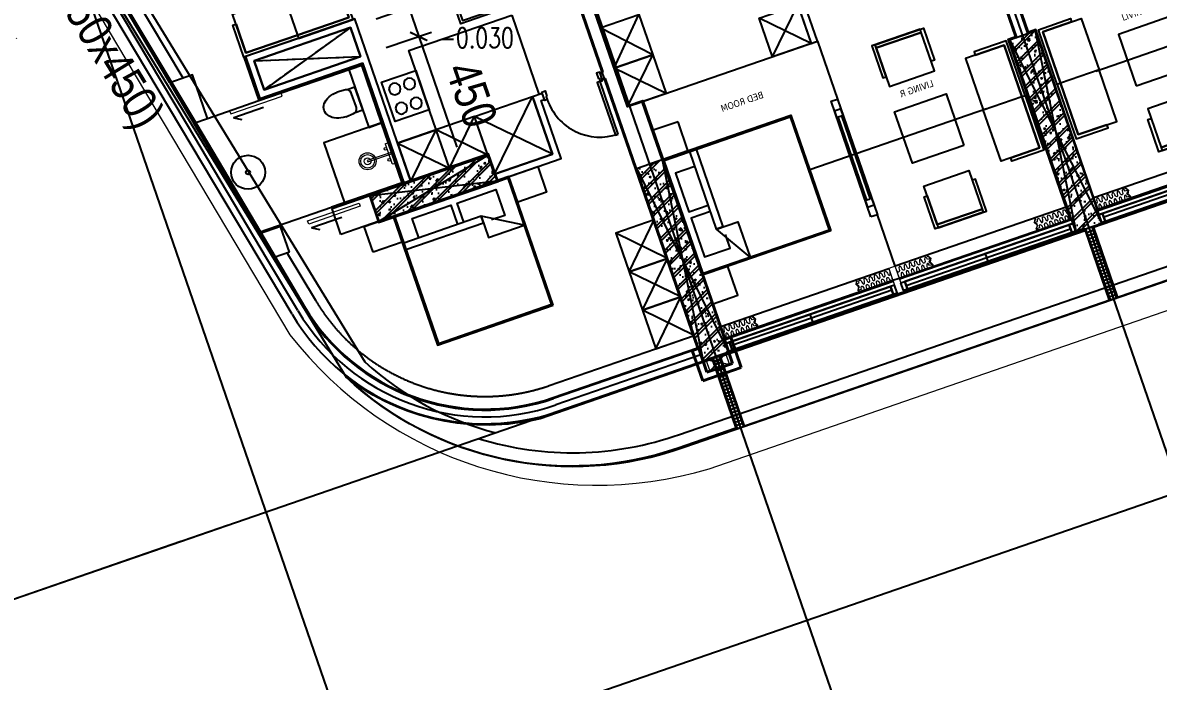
# Model space of a CAD drawing. Header units: millimetres. Extents: x -361699137 to 361252145, y -356478932 to 356523199.
# Drawn here: x -103284 to -86587, y 19811 to 29494 of the extents above; entities that cross this region are included whole.
import ezdxf
from ezdxf.enums import TextEntityAlignment as Align
from ezdxf.xclip import XClip

# ---------------------------------------------------------------- set-up
doc = ezdxf.new("R2010")
doc.units = ezdxf.units.MM
doc.header["$LTSCALE"] = 100
doc.header["$MEASUREMENT"] = 0
doc.header["$XCLIPFRAME"] = 0
doc.set_wipeout_variables(frame=1)
for name, pattern in [('220126_HDN_HBA typical plan$0$HIDDEN', [0.375, 0.25, -0.125]), ('ACAD_ISO03W100', [30, 12, -18]), ('HIDDEN', [0.375, 0.25, -0.125]), ('Xref_ST_MBDV Cot vach 30.7.2022$0$HIDDEN', [0.375, 0.25, -0.125])]:
    doc.linetypes.add(name, pattern=pattern)
for name, color, linetype in [('1VinaPVC-Text', 9, 'Continuous'), ('A-_FURN----_E-_N', 251, 'Continuous'), ('A-ANNO-ROOM', 50, 'Continuous'), ('A-WALL-FNSH', 11, 'Continuous'), ('ccu12-Text', 31, 'Continuous'), ('IDEA - dim', 251, 'Continuous'), ('KC', 5, 'Continuous'), ('KC2-HOOPS', 6, 'Continuous'), ('KT-Net manh', 139, 'Continuous'), ('KT-Tuong', 1, 'Continuous'), ('Xref_ST_MBDV Cot vach 30.7.2022$0$KT-Khuat', 9, 'Xref_ST_MBDV Cot vach 30.7.2022$0$HIDDEN')]:
    doc.layers.add(name, color=color, linetype=linetype)
for name, color, linetype, lineweight in [('A-NoiThat', 39, 'Continuous', 13), ('AUDIT_I_220808132811-11', 7, 'Continuous', 9), ('ccu12-Tencaukien', 9, 'Continuous', 15), ('CIC36 net manh', 8, 'Continuous', 9), ('HBA-Partition', 4, 'Continuous', 13), ('KT-Chuviet', 255, 'Continuous', 15), ('KT-Kich thuoc', 159, 'Continuous', 18), ('KT-lomo nuoc', 3, 'HIDDEN', 5), ('KT-Net cat', 1, 'Continuous', 40), ('KT-Net cua', 87, 'Continuous', 9), ('KT-Net thay', 7, 'Continuous', 15), ('KT-Net truc', 18, 'Continuous', 15)]:
    doc.layers.add(name, color=color, linetype=linetype, lineweight=lineweight)
doc.layers.add('dien tich thong thuy', color=3, linetype='Continuous', plot=False)
doc.styles.add('220126_HDN_HBA typical plan$0$211210_HDN_HBA_TYPICAL PLAN CORE OPT 1$0$HBA-Text', font='GOTHIC.TTF')
doc.styles.add('Arial Narrow', font='ARIALN.TTF')
doc.styles.add('font unicode ccu', font='arial.ttf')
doc.styles.add('ROMANS', font='ROMANS.SHX')
doc.styles.add('Tahoma', font='tahoma.ttf')
doc.dimstyles.new('ccu12-200', dxfattribs={"dimscale": 200, "dimtxt": 2.5, "dimasz": 1, "dimexe": 1, "dimexo": 2, "dimgap": 1, "dimtad": 1, "dimdec": 0, "dimdsep": 46, "dimtxsty": 'Arial Narrow', "dimblk": 'ARCHTICK', "dimcen": -1, "dimdle": 1, "dimclrd": 256, "dimclre": 256, "dimclrt": 3, "dimadec": 0, "dimazin": 2, "dimtfac": 0.1, "dimtdec": 0, "dimtmove": 0, "dimatfit": 1, "dimldrblk": 'ARCHTICK', "dimfxl": 1, "dimtvp": 0.833333, "dimtolj": 1, "dimtzin": 12, "dimarcsym": 0})
doc.dimstyles.new('CCU_1-300', dxfattribs={"dimscale": 300, "dimtxt": 2.5, "dimasz": 1, "dimexe": 1, "dimexo": 2, "dimgap": 0.5, "dimtad": 1, "dimdec": 0, "dimdsep": 46, "dimtxsty": 'Arial Narrow', "dimblk": 'ARCHTICK', "dimcen": -1, "dimdle": 1, "dimclrd": 256, "dimclre": 256, "dimclrt": 3, "dimadec": 0, "dimazin": 2, "dimtfac": 0.1, "dimtdec": 0, "dimtix": 1, "dimtmove": 2, "dimatfit": 1, "dimfxl": 1, "dimtvp": 0.833333, "dimtolj": 1, "dimtzin": 12, "dimarcsym": 0})
pattern_1 = [(50, (-90946.16, -18366.26), (286.9041, -25.1009), [30, -330]), (355, (-90946.16, -18366.26), (-55.5005, 300.8769), [24, -264]), (100.4514, (-90922.26, -18368.36), (231.4038, 275.7758), [25.4961, -280.4568]), (46.1842, (-90946.16, -18286.26), (426.8964, -66.2076), [45, -495]), (96.6356, (-90910.6, -18291.8), (373.865, 389.647), [38.244, -420.6852]), (351.1842, (-90946.16, -18286.26), (373.8648, 389.6474), [36, -396]), (21, (-90906.16, -18306.26), (238.7628, -161.0476), [30, -330]), (326, (-90906.16, -18306.26), (97.3261, 290.06), [24, -264]), (71.4514, (-90886.27, -18319.69), (336.089, 129.0122), [25.4961, -280.4568]), (37.5, (-90946.16, -18366.26), (4.86394, 133.15754), [0, -260.8, 0, -268, 0, -265]), (7.5, (-90946.16, -18366.26), (105.2278, 157.7647), [0, -152.8, 0, -254.8, 0, -101]), (327.5, (-91035.36, -18366.26), (213.52897, -9.02195), [0, -100, 0, -312, 0, -414]), (317.5, (-91075.36, -18366.26), (233.27447, 40.042), [0, -130, 0, -207.2, 0, -294]), (45, (-90946.16, -18366.26), (-120.20815, 120.20815), []), (45, (-90946.16, -18317.26), (-120.20815, 120.20815), [])]

# ---------------------------------------------------------------- blocks, each defined once
blk = doc.blocks.new('*U207')
for points in [[(483, -399), (465, -396), (464, -466)], [(397, -484), (464, -466), (394, -466)]]:
    blk.add_hatch(color=256).paths.add_polyline_path(points)
blk.add_line((464, -466), (417, -419))
for points in [[(483, -399), (465, -396), (464, -466)], [(397, -484), (464, -466), (394, -466)]]:
    blk.add_lwpolyline(points, close=True)
for centre in [(17, -17), (86, -88), (155, -157), (225, -227), (294, -297), (364, -367)]:
    blk.add_ellipse(centre, major_axis=(34.5, 32), ratio=0.523888, start_param=4.73172, end_param=7.873313)
at = {"extrusion": (0, 0, -1)}
for centre in [(52, -52), (121, -123), (190, -192), (260, -262), (329, -332), (399, -402)]:
    blk.add_ellipse(centre, major_axis=(-32.1, -34.4), ratio=0.523888, start_param=4.73172, end_param=7.873313, dxfattribs=at)
blk = doc.blocks.new('*U206')
at = {"layer": 'A-_FURN----_E-_N', "linetype": 'Continuous'}
for points in [[(-900, 600), (-900, 1000), (-1350, 1000), (-1350, 600)], [(-900, -1000), (-900, 1000), (900, 1000), (900, -1000)], [(-880, -980), (-880, 980), (880, 980), (880, -980)], [(1350, 600), (1350, 1000), (900, 1000), (900, 600)]]:
    blk.add_lwpolyline(points, close=True, dxfattribs=at)
at = {"layer": 'A-_FURN----_E-_N', "linetype": '220126_HDN_HBA typical plan$0$HIDDEN', "ltscale": 500}
blk.add_lwpolyline([(-900, -1000), (-900, 1000), (900, 1000), (900, -1000)], close=True, dxfattribs=at)
at = {"layer": 'A-_FURN----_E-_N', "linetype": 'Continuous'}
for points in [[(-55, 580), (-55, 880), (-656, 880), (-656, 480), (-448, 480)], [(646, 580), (646, 880), (45, 880), (45, 580)], [(-880, 249), (-326, 580), (880, 580), (880, 480), (-326, 480), (-326, 580), (-326, 249), (-880, 249)]]:
    blk.add_lwpolyline(points, dxfattribs=at)
blk = doc.blocks.new('9')
at = {"layer": 'A-WALL-FNSH', "color": 5}
for points in [[(-9580, -260), (-9460, -260), (-9460, -200), (-9580, -200)], [(-9460, -2815), (-9460, -260), (-9580, -260), (-9580, -2815)], [(-9520, -1562), (-9520, -260), (-9580, -260), (-9580, -1562)], [(-9460, -1562), (-9460, -2815), (-9520, -2815), (-9520, -1562)], [(-9580, -2875), (-9460, -2875), (-9460, -2815), (-9580, -2815)], [(-9580, -2975), (-9460, -2975), (-9460, -3035), (-9580, -3035)], [(-9460, -3035), (-9460, -5540), (-9580, -5540), (-9580, -3035)], [(-9460, -4287), (-9460, -3035), (-9520, -3035), (-9520, -4287)], [(-9520, -4287), (-9520, -5540), (-9580, -5540), (-9580, -4287)], [(-9580, -5540), (-9460, -5540), (-9460, -5600), (-9580, -5600)]]:
    blk.add_lwpolyline(points, close=True, dxfattribs=at)
for points in [[(-9460, -200), (-9460, -2815)], [(-9460, -5600), (-9460, -3035)]]:
    blk.add_lwpolyline(points, dxfattribs=at)
at = {"layer": 'HBA-Partition'}
blk.add_lwpolyline([(-9200, -2875), (-9200, -2975), (-9600, -2975), (-9600, -2875)], close=True, dxfattribs=at)
at = {"layer": 'IDEA - dim'}
for p, q in [((-9600, -200), (-9600, -2875)), ((-9400, -200), (-9400, -2875)), ((-9600, -5601), (-9600, -2975)), ((-9400, -5601), (-9400, -2975))]:
    blk.add_line(p, q, dxfattribs=at)
for points in [[(-8250, -748), (-8250, -300), (-7450, -300), (-7450, -250), (-8300, -250), (-8300, -748)], [(-8250, -300), (-8250, -900), (-7450, -900), (-7450, -300)], [(-6650, -748), (-6650, -300), (-7450, -300), (-7450, -250), (-6600, -250), (-6600, -748)], [(-6650, -300), (-6650, -900), (-7450, -900), (-7450, -300)], [(-8376, -1391), (-8824, -1391), (-8824, -2091), (-8874, -2091), (-8874, -1341), (-8376, -1341)], [(-8376, -2091), (-8824, -2091), (-8824, -1391), (-8874, -1391), (-8874, -2141), (-8376, -2141)], [(-8824, -2091), (-8224, -2091), (-8224, -1391), (-8824, -1391)], [(-7850, -1341), (-7850, -2141), (-7050, -2141), (-7050, -1341)], [(-6076, -2091), (-6676, -2091), (-6676, -1391), (-6076, -1391)], [(-6524, -1391), (-6076, -1391), (-6076, -2091), (-6026, -2091), (-6026, -1341), (-6524, -1341)], [(-6524, -2091), (-6076, -2091), (-6076, -1391), (-6026, -1391), (-6026, -2141), (-6524, -2141)], [(-8400, -2975), (-6600, -2975), (-6600, -2875), (-8400, -2875)], [(-6752, -2875), (-6752, -2975), (-8247, -2975), (-8247, -2875)], [(-8147, -2900), (-8147, -2950), (-6852, -2950), (-6852, -2900)], [(-5700, -3575), (-5100, -3575), (-5100, -2975), (-5700, -2975), (-5700, -3575)], [(-5700, -5830), (-5100, -5830), (-5100, -5230), (-5700, -5230), (-5700, -5830)], [(-5100, -5830), (-4470, -5830), (-4470, -5230), (-5100, -5230), (-5100, -5830)]]:
    blk.add_lwpolyline(points, close=True, dxfattribs=at)
at = {"layer": 'KT-Net manh', "linetype": 'ACAD_ISO03W100', "ltscale": 4}
for p, q in [((-9200, -200), (-9200, -2875)), ((-7450, -850), (-7450, -3600)), ((-9200, -2875), (-8400, -2875)), ((-9200, -5601), (-9200, -2975)), ((-5700, -2875), (-6600, -2875)), ((-5700, -5715), (-5700, -2875)), ((-5700, -3575), (-5100, -2975)), ((-5700, -2975), (-5100, -3575)), ((-5700, -5830), (-5100, -5230)), ((-5700, -5230), (-5100, -5830)), ((-5100, -5830), (-4470, -5230)), ((-5100, -5230), (-4470, -5830))]:
    blk.add_line(p, q, dxfattribs=at)
at = {"layer": 'KT-Tuong'}
blk.add_line((-6600, -85), (-3570, -85), dxfattribs=at)
for points in [[(-4370, -2975), (-5700, -2975), (-5700, -2875), (-4370, -2875)], [(-6600, -5830), (-6600, -5600), (-5700, -5600), (-5700, -5830), (-3000, -5830)]]:
    blk.add_lwpolyline(points, dxfattribs=at)
at = {"layer": 'CIC36 net manh', "color": 8}
for p, xscale, yscale, zscale, rotation in [((-9356, -201), -0.8100000000112607, 0.8100000000112607, 0.8100000000112606, 44.8767987960188), ((-9261, -201), -0.8100000000112607, 0.8100000000112607, 0.8100000000112606, 44.8767987960188), ((-9356, -2874), 0.8100000000112615, 0.8100000000112615, 0.8100000000112615, 135.1232012039649), ((-9261, -2874), 0.8100000000112615, 0.8100000000112615, 0.8100000000112615, 135.1232012039649), ((-9356, -2976), -0.8100000000112607, 0.8100000000112607, 0.8100000000112606, 44.8767987960188), ((-9261, -2976), -0.8100000000112607, 0.8100000000112607, 0.8100000000112606, 44.8767987960188), ((-9356, -5601), 0.8100000000112615, 0.8100000000112615, 0.8100000000112615, 135.1232012039649), ((-9261, -5600), 0.8100000000112615, 0.8100000000112615, 0.8100000000112615, 135.1232012039649)]:
    blk.add_blockref('*U207', p, dxfattribs=dict(at, xscale=xscale, yscale=yscale, zscale=zscale, rotation=rotation))
at = {"layer": 'IDEA - dim', "xscale": -1, "rotation": 180}
blk.add_blockref('*U206', (-7500, -4600), dxfattribs=at)
at = {"layer": '1VinaPVC-Text', "style": 'Tahoma'}
for s, p in [('LIVING R', (-6885, -1468)), ('BED ROOM', (-6228, -3886))]:
    blk.add_text(s, height=100, rotation=270, dxfattribs=at).set_placement(p)
blk = doc.blocks.new('220126_HDN_HBA typical plan$0$210902_YS plan 330pm ver13$0$TOTO-WC-CW822J')
at = {"color": 0}
blk.add_lwpolyline([(-177, -119), (-175, 0), (175, 0), (177, -119)], dxfattribs=at)
blk.add_lwpolyline([(-190, -270), (-183, -145, -0.39087), (-115, -78), (-28, -76, -0.013886), (28, -76), (115, -78, -0.39087), (183, -145), (190, -270)], format="xyb", dxfattribs=at)
blk.add_ellipse((0, -270), major_axis=(0, -270), ratio=0.703704, start_param=4.712389, end_param=7.853982, dxfattribs=at)
blk = doc.blocks.new('A$C2A980E36')
at = {"ltscale": 0.5}
blk.add_lwpolyline([(-10, 0), (10, 0), (10, 400), (-10, 400)], close=True, dxfattribs=at)
blk.add_lwpolyline([(160, 60), (160, 30, -0.414214), (150, 20), (-150, 20, -0.414214), (-160, 30), (-160, 60, -0.414214), (-150, 70), (150, 70, -0.414214)], format="xyb", close=True, dxfattribs=at)
for centre, radius in [((0, 400), 125), ((0, 400), 100), ((0, 400), 50), ((-85, 90), 20), ((85, 90), 20)]:
    blk.add_circle(centre, radius, dxfattribs=at)
blk = doc.blocks.new('*U204')
at = {"ltscale": 5}
blk.add_lwpolyline([(305, -530), (305, 0), (-305, 0), (-305, -530)], close=True, dxfattribs=at)
for centre in [(-150, -150), (150, -150), (-150, -380), (150, -380)]:
    blk.add_circle(centre, 85, dxfattribs=at)
blk = doc.blocks.new('*U205')
at = {"ltscale": 5}
for points in [[(-300, -450), (300, -450), (300, 0), (-300, 0)], [(-261, -65), (261, -65), (261, -415), (-261, -415)], [(-15, -20), (15, -20), (15, -270), (-15, -270)]]:
    blk.add_lwpolyline(points, close=True, dxfattribs=at)
blk = doc.blocks.new('d900n')
for points in [[(20, -50), (20, -40), (65, -40), (65, 0), (-65, 0), (-65, -50)], [(885, -40), (65, -40), (65, -85), (885, -85)], [(20, -850), (20, -860), (65, -860), (65, -900), (-65, -900), (-65, -850)]]:
    blk.add_lwpolyline(points, close=True)
blk.add_arc((65, -40), 820, 270, 0)
blk = doc.blocks.new('20')
at = {"layer": 'IDEA - dim'}
for p, q in [((-5888, -6972), (-7732, 1900)), ((-6436, -3845), (-7568, 1600)), ((-6474, -3170), (-7466, 1600)), ((-5967, -6100), (-6436, -3845)), ((-5953, -5675), (-6334, -3845)), ((-3001, -5700), (-3000, -5100, 0)), ((-5692, -6931), (-5953, -5675)), ((-3700, -5700), (-4827, -5700)), ((-5790, -6951), (-5967, -6100)), ((-400, -9400), (-2657, -9400)), ((-400, -9500), (-2657, -9500)), ((0, -9600), (-2657, -9600))]:
    blk.add_line(p, q, dxfattribs=at)
for points in [[(-5275, -3120), (-5275, -2520), (-4475, -2520), (-4475, -3120)], [(-3675, -3120), (-3675, -2520), (-4475, -2520), (-4475, -3120)], [(-5275, -2672), (-5275, -3120), (-4475, -3120), (-4475, -3170), (-5325, -3170), (-5325, -2672)], [(-3675, -2672), (-3675, -3120), (-4475, -3120), (-4475, -3170), (-3625, -3170), (-3625, -2672)], [(-3725, -4745), (-3725, -3845), (-3925, -3845), (-3925, -4745)], [(-3725, -4745), (-4625, -4745), (-4625, -5675), (-3725, -5675)], [(-2403, -5100), (-3600, -5100), (-3600, -5700), (-2403, -5700)], [(-2403, -5100), (-1500, -5100), (-1500, -6000), (-2403, -6000)], [(-400, -8000), (-400, -7400), (-1000, -7400), (-1000, -8000), (-400, -8000)], [(-400, -8600), (-400, -8000), (-1000, -8000), (-1000, -8600), (-400, -8600)], [(-400, -9200), (-400, -8600), (-1000, -8600), (-1000, -9200), (-400, -9200)]]:
    blk.add_lwpolyline(points, close=True, dxfattribs=at)
for points in [[(-3700, -3170), (-5325, -3170)], [(-5325, -3170), (-5325, -3845), (-3725, -3845)], [(-5291, -3964), (-5754, -3964), (-5652, -4024)], [(-3725, -3845), (-3725, -5675), (-4827, -5675), (-4827, -5700)], [(-3600, -5100), (-3000, -5100), (-3000, -3870), (-1400, -3870)], [(-1400, -5100), (-1350, -5100)]]:
    blk.add_lwpolyline(points, dxfattribs=at)
at = {"layer": 'IDEA - dim', "elevation": 0}
blk.add_lwpolyline([(-4735, -5869), (-5199, -5869), (-5096, -5929)], dxfattribs=at)
at = {"layer": 'IDEA - dim'}
for radius in [250, 30]:
    blk.add_circle((-5819, -4790), radius, dxfattribs=at)
for radius in [3300, 3200, 3100]:
    blk.add_arc((-2657, -6300), radius, 191.7428, 270, dxfattribs=at)
at = {"layer": 'KT-Net cua'}
blk.add_lwpolyline([(-5779, -3845), (-5779, -3895), (-4979, -3895), (-4979, -3845)], close=True, dxfattribs=at)
at = {"layer": 'KT-Net cua', "elevation": 0}
blk.add_lwpolyline([(-5223, -5800), (-5223, -5750), (-4423, -5750), (-4423, -5800)], close=True, dxfattribs=at)
at = {"layer": 'KT-Net manh', "linetype": 'ACAD_ISO03W100', "ltscale": 4}
for p, q in [((-6270, -3170), (-6893, -170)), ((-6125, -3845), (-5325, -3845)), ((-1400, -3870), (-1400, -5100)), ((-3600, -5700), (-3000, -5100)), ((-3600, -5100), (-3000, -5700)), ((-3001, -5699), (-2401, -5099)), ((-3001, -5099), (-2401, -5699)), ((-2403, -6000), (-1500, -5100)), ((-1500, -6000), (-2403, -5100)), ((-5953, -5675), (-4827, -5675)), ((-5664, -6100), (-5497, -6890)), ((-400, -8000), (-1000, -7400)), ((-1000, -8000), (-400, -7400)), ((-400, -8600), (-1000, -8000)), ((-1000, -8600), (-400, -8000)), ((-400, -9200), (-1000, -8600)), ((-1000, -9200), (-400, -8600)), ((-2657, -9200), (-400, -9200))]:
    blk.add_line(p, q, dxfattribs=at)
blk.add_arc((-2657, -6300), 2900, 191.7428, 270, dxfattribs=at)
at = {"layer": 'KT-Tuong'}
for p, q in [((-400, -5100), (-400, -3000)), ((-6474, -3170), (-6334, -3845)), ((-3700, -3720), (-3700, -3270)), ((-3700, -5700), (-3700, -3820)), ((-1350, -5200), (-1350, -5100)), ((-450, -5200), (-450, -5100)), ((-400, -6600, 0), (-400, -5200)), ((-5627, -5700, 0), (-5953, -5700, 0)), ((-5627, -6100), (-5627, -5700)), ((-4230, -5700, 0), (-4827, -5700, 0)), ((-4827, -6100), (-4827, -5700)), ((-5627, -6100, 0), (-5865, -6100)), ((-4230, -6100, 0), (-4827, -6100, 0))]:
    blk.add_line(p, q, dxfattribs=at)
for points in [[(-6334, -3845), (-6125, -3845), (-6125, -3170), (-6474, -3170)], [(-3600, -5700), (-3600, -3170), (-5300, -3170), (-5300, -3820), (-3700, -3820)], [(-5200, -3270), (-3700, -3270)], [(-3700, -3270), (-5200, -3270), (-5200, -3720), (-3700, -3720)], [(-2403, -6000), (-1500, -6000), (-1500, -5100), (-1350, -5100)], [(-400, -5100), (-450, -5100)], [(-2403, -6000), (-2403, -6100), (-1400, -6100), (-1400, -5200), (-1350, -5200)], [(-400, -5200), (-450, -5200)]]:
    blk.add_lwpolyline(points, dxfattribs=at)
at = {"layer": 'Xref_ST_MBDV Cot vach 30.7.2022$0$KT-Khuat', "linetype": 'Xref_ST_MBDV Cot vach 30.7.2022$0$HIDDEN', "ltscale": 5}
for p, q in [((-5200, -3720), (-3700, -3270)), ((-5200, -3270), (-3700, -3720))]:
    blk.add_line(p, q, dxfattribs=at)
at = {"layer": 'A-NoiThat', "rotation": 90}
blk.add_blockref('A$C2A980E36', (-3705, -5210), dxfattribs=at)
at = {"layer": 'IDEA - dim'}
for name, p, xscale, rotation in [('*U205', (-1850, -3295), -0.9999999999999989, 359.9999999993107), ('220126_HDN_HBA typical plan$0$210902_YS plan 330pm ver13$0$TOTO-WC-CW822J', (-3925, -4295), -0.9999999999999999, 270)]:
    blk.add_blockref(name, p, dxfattribs=dict(at, xscale=xscale, rotation=rotation))
at = {"layer": 'IDEA - dim', "extrusion": (-5.04871e-29, -1.89129e-28, -1), "zscale": -0.9999999999999998, "rotation": 270}
blk.add_blockref('*U204', (3530, -4485), dxfattribs=at)
at = {"layer": 'IDEA - dim', "extrusion": (-1.00974e-28, 4.95996e-29, -1), "xscale": -1.000000000000001, "zscale": -1.000000000000001, "rotation": 90}
blk.add_blockref('d900n', (450, -5150), dxfattribs=at)
at = {"layer": 'IDEA - dim', "xscale": -1}
blk.add_blockref('*U206', (-3114, -7100), dxfattribs=at)
blk = doc.blocks.new('TAG CAO DO SAN')
blk.add_wipeout([(1526701.8, -266095.2), (1527644.6, -266095.2), (1527644.6, -266330.9), (1526701.8, -266330.9)]).dxf.layer = 'KT-Net thay'
at = {"layer": 'KT-Net thay', "flags": 128}
blk.add_lwpolyline([(1526701.8, -266095.2), (1526701.8, -266330.9), (1527644.6, -266330.9), (1527644.6, -266095.2)], close=True, dxfattribs=at)
blk.add_lwpolyline([(1526701.8, -266330.9), (1527644.6, -266330.9)], dxfattribs=at)
at = {"layer": 'KT-Chuviet', "color": 31, "style": 'font unicode ccu', "width": 0.75}
blk.add_attdef('TÊNPHÒNG', text='', height=117.9, dxfattribs=at).set_placement((1527175.3, -266213.4), align=Align.MIDDLE_CENTER)
blk = doc.blocks.new('A$C1AAC5519')
at = {"layer": 'A-ANNO-ROOM', "insert": (773, 1217), "char_height": 600, "attachment_point": 2, "rotation": 50.4488, "style": '220126_HDN_HBA typical plan$0$211210_HDN_HBA_TYPICAL PLAN CORE OPT 1$0$HBA-Text'}
blk.add_mtext_dynamic_manual_height_columns('S.B1.', width=722857412.87, gutter_width=9766, heights=[0], dxfattribs=at)
blk = doc.blocks.new('A$C418F5BC8')
at = {"layer": 'A-ANNO-ROOM', "insert": (648, 1091), "char_height": 600, "attachment_point": 2, "rotation": 50.4488, "style": '220126_HDN_HBA typical plan$0$211210_HDN_HBA_TYPICAL PLAN CORE OPT 1$0$HBA-Text'}
blk.add_mtext_dynamic_manual_height_columns('SL-S', width=722857412.87, gutter_width=9766, heights=[0], dxfattribs=at)
blk = doc.blocks.new('A$C2A6C5140')
at = {"layer": 'A-ANNO-ROOM', "insert": (731, 1190, 0), "char_height": 600, "attachment_point": 2, "rotation": 50.4488, "style": '220126_HDN_HBA typical plan$0$211210_HDN_HBA_TYPICAL PLAN CORE OPT 1$0$HBA-Text'}
blk.add_mtext_dynamic_manual_height_columns('2-BR', width=722857412.87, gutter_width=9766, heights=[0], dxfattribs=at)
blk = doc.blocks.new('A$C5388591E')
at = {"layer": 'A-ANNO-ROOM', "insert": (894, 842, 0), "char_height": 600, "attachment_point": 2, "rotation": 1.4065, "style": '220126_HDN_HBA typical plan$0$211210_HDN_HBA_TYPICAL PLAN CORE OPT 1$0$HBA-Text'}
blk.add_mtext_dynamic_manual_height_columns('3-BR', width=722857412.87, gutter_width=9766, heights=[0], dxfattribs=at)
blk = doc.blocks.new('A$C21AF0CCA')
at = {"layer": 'A-ANNO-ROOM', "insert": (1198, 815), "char_height": 600, "attachment_point": 2, "rotation": 0.1054, "style": '220126_HDN_HBA typical plan$0$211210_HDN_HBA_TYPICAL PLAN CORE OPT 1$0$HBA-Text'}
blk.add_mtext_dynamic_manual_height_columns('S.B1P.', width=722857412.87, gutter_width=9766, heights=[0], dxfattribs=at)
blk = doc.blocks.new('Louvre')
for p, q in [((-390, 976, 0), (-295, 1009, 0)), ((-374, 929, 0), (-279, 961, 0)), ((-357, 881, 0), (-263, 914, 0)), ((-341, 834, 0), (-246, 867, 0)), ((-325, 787, 0), (-230, 820, 0)), ((-308, 740, 0), (-214, 772, 0)), ((-292, 692, 0), (-197, 725, 0)), ((-276, 645, 0), (-181, 678, 0)), ((-260, 598, 0), (-165, 631, 0)), ((-243, 551, 0), (-148, 583, 0)), ((-227, 503, 0), (-132, 536, 0)), ((-211, 456, 0), (-116, 489, 0)), ((-194, 409, 0), (-99, 442, 0)), ((-178, 362, 0), (-83, 394, 0)), ((-162, 314, 0), (-67, 347, 0)), ((-145, 267, 0), (-50, 300, 0)), ((-129, 220, 0), (-34, 253, 0)), ((-113, 172, 0), (-18, 205, 0)), ((-96, 125, 0), (-1, 158, 0)), ((-80, 78, 0), (15, 111, 0)), ((-64, 31, 0), (31, 63, 0)), ((-47, -17, 0), (48, 16, 0))]:
    blk.add_line(p, q)
at = {"elevation": 0}
blk.add_lwpolyline([(48, 16), (-311, 1056), (-406, 1023), (-47, -17)], close=True, dxfattribs=at)
blk = doc.blocks.new('*U384')
at = {"layer": 'KT-lomo nuoc', "ltscale": 500}
for p, q in [((24, 168), (297, -43)), ((321, 126), (0, 0))]:
    blk.add_line(p, q, dxfattribs=at)
blk.add_lwpolyline([(24, 168), (321, 126), (297, -43), (0, 0)], close=True, dxfattribs=at)
blk = doc.blocks.new('CTN TN T39')
at = {"layer": 'KT-Net cat'}
for p, q in [((-89044, -2235, 0), (-88949, -2202, 0)), ((-88923, -2585, 0), (-89044, -2235, 0)), ((-88796, -2647, 0), (-88949, -2202, 0)), ((-89422, -2365, 0), (-89516, -2398, 0)), ((-89363, -2842, 0), (-89516, -2398, 0)), ((-89301, -2715, 0), (-89422, -2365, 0)), ((-89356, -2554, 0), (-88978, -2424, 0)), ((-88796, -2647, 0), (-89363, -2842, 0)), ((-88923, -2585, 0), (-89301, -2715, 0))]:
    blk.add_line(p, q, dxfattribs=at)
at = {"layer": 'KT-lomo nuoc', "linetype": 'HIDDEN', "rotation": 207.2301329308957}
blk.add_blockref('*U384', (-89026, -2440, 0), dxfattribs=at)
blk = doc.blocks.new('_ARCHTICK')
at = {"color": 0, "linetype": 'ByBlock', "const_width": 0.15}
blk.add_lwpolyline([(-0.5, -0.5), (0.5, 0.5)], dxfattribs=at)
blk = doc.blocks.new('*D476')
at = {"layer": 'Defpoints', "color": 0, "transparency": 16777216}
for p in [(38712, -8594, 0), (42495, -17338), (37399, -19097)]:
    blk.add_point(p, dxfattribs=at)
at = {"layer": 'KC', "lineweight": -2, "transparency": 16777216}
for p, q in [((38144, -8790), (34015, -10215)), ((34201, -9834), (37497, -19381)), ((41928, -17534), (37115, -19195))]:
    blk.add_line(p, q, dxfattribs=at)
at = {"layer": 'KC', "lineweight": -2, "transparency": 16777216, "xscale": 300, "yscale": 300, "zscale": 300}
for p, rotation in [((34299, -10117), 109.0471379637702), ((37399, -19097), 289.0471379637702)]:
    blk.add_blockref('_ARCHTICK', p, dxfattribs=dict(at, rotation=rotation))
at = {"layer": 'KC', "color": 3, "transparency": 16777216, "insert": (36352, -14434), "char_height": 750, "attachment_point": 5, "rotation": 289.0471, "style": 'Arial Narrow'}
blk.add_mtext('\\A1;9500', dxfattribs=at)
blk = doc.blocks.new('*D484')
at = {"layer": 'Defpoints', "color": 0, "transparency": 16777216}
for p in [(41812, -17574, 0), (43150, -21449, 0), (38737, -22973)]:
    blk.add_point(p, dxfattribs=at)
at = {"layer": 'KC', "lineweight": -2, "transparency": 16777216}
for p, q in [((41245, -17770), (37115, -19195)), ((37301, -18814), (38835, -23257)), ((42583, -21645), (38453, -23071))]:
    blk.add_line(p, q, dxfattribs=at)
at = {"layer": 'KC', "lineweight": -2, "transparency": 16777216, "xscale": 300, "yscale": 300, "zscale": 300}
for p, rotation in [((37399, -19097), 109.0471379637702), ((38737, -22973), 289.0471379637702)]:
    blk.add_blockref('_ARCHTICK', p, dxfattribs=dict(at, rotation=rotation))
at = {"layer": 'KC', "color": 3, "transparency": 16777216, "insert": (38572, -20861), "char_height": 750, "attachment_point": 5, "rotation": 289.0471, "style": 'Arial Narrow'}
blk.add_mtext('\\A1;4100', dxfattribs=at)
blk = doc.blocks.new('*D404')
at = {"layer": 'Defpoints', "color": 0, "transparency": 16777216}
for p in [(43738, -10212), (44742, -10342), (43885, -10637)]:
    blk.add_point(p, dxfattribs=at)
at = {"layer": 'KC', "lineweight": -2, "transparency": 16777216}
for p, q in [((44117, -10082), (44784, -9851)), ((44595, -9916), (44530, -9727)), ((44595, -9916), (44742, -10342)), ((44263, -10507), (44931, -10277)), ((44742, -10342), (45303, -11968))]:
    blk.add_line(p, q, dxfattribs=at)
at = {"layer": 'KC', "lineweight": -2, "transparency": 16777216, "xscale": 200, "yscale": 200, "zscale": 200}
for p, rotation in [((44595, -9916), 289.0471379540273), ((44742, -10342), 109.0471379540273)]:
    blk.add_blockref('_ARCHTICK', p, dxfattribs=dict(at, rotation=rotation))
at = {"layer": 'KC', "color": 3, "transparency": 16777216, "insert": (45518, -11196), "char_height": 500, "attachment_point": 5, "rotation": 289.0471, "style": 'Arial Narrow'}
blk.add_mtext('\\A1;450', dxfattribs=at)
blk = doc.blocks.new('*U467')
at = {"layer": 'ccu12-Tencaukien', "color": 8, "ltscale": 10000}
blk.add_line((360.7, -155.3), (354.4, -155.3), dxfattribs=at)
at = {"layer": 'ccu12-Text', "color": 2, "style": 'Arial Narrow', "width": 0.8}
blk.add_attdef('SH', text='', height=300, dxfattribs=at).set_placement((275.6, 5.9), align=Align.BOTTOM_RIGHT)
at = {"layer": 'ccu12-Text', "color": 31, "style": 'Arial Narrow', "width": 0.8}
for tag, p in [('(', (507.5, -75.4)), ('KT', (632.6, -75.4)), (')', (962.9, -75.4))]:
    blk.add_attdef(tag, text='', height=250, dxfattribs=at).set_placement(p, align=Align.BOTTOM_LEFT)
blk = doc.blocks.new('A$C44b66c09')
at = {"layer": 'KC2-HOOPS', "elevation": 0}
blk.add_lwpolyline([(8388, -15195), (10114, -14596), (10246, -14976), (8518, -15572), (8387, -15195)], dxfattribs=at)
blk = doc.blocks.new('A$C0e39c971')
at = {"layer": 'KC'}
h = blk.add_hatch(dxfattribs=at)
h.set_pattern_fill('VATLIEU04', color=256, scale=40, style=0, pattern_type=2)
h.set_pattern_definition(pattern_1)
h.paths.add_polyline_path([(-36968.8, -31806), (-36590.7, -31675.5), (-35611.7, -34511.2), (-35989.8, -34641.7)])
h = blk.add_hatch(dxfattribs=at)
h.set_pattern_fill('VATLIEU04', color=256, scale=40, style=0, pattern_type=2)
h.set_pattern_definition([(50, (-90946.16, -19538.84), (286.9041, -25.1009), [30, -330]), (355, (-90946.16, -19538.84), (-55.5005, 300.8769), [24, -264]), (100.4514, (-90922.26, -19540.93), (231.4038, 275.7758), [25.496, -280.4568]), (46.1842, (-90946.16, -19458.84), (426.8964, -66.2076), [45, -495]), (96.6356, (-90910.6, -19464.36), (373.865, 389.647), [38.244, -420.6852]), (351.1842, (-90946.16, -19458.84), (373.8648, 389.6474), [36, -396]), (21, (-90906.16, -19478.84), (238.7628, -161.0476), [30, -330]), (326, (-90906.16, -19478.84), (97.3261, 290.06), [24, -264]), (71.4514, (-90886.27, -19492.26), (336.089, 129.0122), [25.496, -280.4568]), (37.5, (-90946.16, -19538.84), (4.86394, 133.15754), [0, -260.8, 0, -268, 0, -265]), (7.5, (-90946.16, -19538.84), (105.2278, 157.7647), [0, -152.8, 0, -254.8, 0, -101]), (327.5, (-91035.36, -19538.84), (213.52897, -9.02195), [0, -100, 0, -312, 0, -414]), (317.5, (-91075.36, -19538.84), (233.2745, 40.042), [0, -130, 0, -207.2, 0, -294]), (45, (-90946.16, -19538.84), (-120.20815, 120.20815), []), (45, (-90946.16, -19489.84), (-120.20815, 120.20815), [])])
h.paths.add_polyline_path([(-46235.2, -34476.2), (-46365.7, -34098.1), (-44638.3, -33501.7), (-44507.8, -33879.8)])
h = blk.add_hatch(dxfattribs=at)
h.set_pattern_fill('VATLIEU04', color=256, scale=40, style=0, pattern_type=2)
h.set_pattern_definition(pattern_1)
h.paths.add_polyline_path([(-42451.3, -33698.8), (-42073.2, -33568.3), (-41094.1, -36404), (-41472.3, -36534.5)])
at = {"layer": 'KC', "ltscale": 2000}
for p, q in [((-44813.6, -8472.5), (-26648.3, -61087.7)), ((-50296, -10365.3), (-32130.7, -62980.5)), ((-56912.8, -12649.7), (-38747.5, -65264.9)), ((14069.4, -21696.4), (-53644.3, -45074.4)), ((-11573.4, -26212), (-54982.3, -41198.9))]:
    blk.add_line(p, q, dxfattribs=at)
at = {"layer": 'KC'}
for p, q in [((-46657.7, -31628.4), (-47928.7, -32543.3)), ((-48075.6, -32117.9), (-46510.8, -32053.7))]:
    blk.add_line(p, q, dxfattribs=at)
at = {"layer": 'KC', "linetype": 'ByBlock', "ltscale": 30}
for p, q in [((-36590.7, -31675.5, 0), (-35989.8, -34641.7, 0)), ((-36968.8, -31806, 0), (-35611.7, -34511.2, 0)), ((-46235.2, -34476.2, 0), (-44638.3, -33501.7, 0)), ((-42451.3, -33698.8, 0), (-41094.1, -36404, 0)), ((-42073.2, -33568.3, 0), (-41472.3, -36534.5, 0)), ((-46365.7, -34098.1, 0), (-44507.8, -33879.8, 0))]:
    blk.add_line(p, q, dxfattribs=at)
at = {"layer": 'KC', "elevation": 0}
for points in [[(-17552.2, -16036.1), (-17553.1, -16036.4), (-20141.9, -8672.6, 0.3383369), (-24015.3, -7136.5), (-53451, -17291.6, 0.4594567), (-55491.1, -22441), (-46722.4, -36767.3, 0.2796886), (-41756.3, -37798.7), (-19038.8, -29961, 0.2042795), (-18972.5, -29839.9), (-18748.7, -28810, -0.2754116), (-18020.9, -28009.5), (-13608.5, -26491.6, -0.4141945), (-12447.4, -27056.2), (-4118.2, -51146.9, 0.3197537), (701.8, -54580.4), (45839.2, -54580.4, 0.3653099), (50805.2, -50269.7, 0.1024343), (50796.2, -48647.8), (48355, -37177.1, 0.1326112), (46888.7, -34378.5, 0.0664995), (45757.5, -33464.1, 0.1376153), (43676.9, -32880.4), (18033.2, -32880.4)], [(-44768.1, -37672.4, 0.1611947), (-41822.3, -37609.9), (-19167.2, -29793.7), (-18944.5, -28768.8, -0.2743066), (-18082.7, -27819.3), (-13673.7, -26302.6, -0.4141534), (-12258.4, -26990.8), (-3929.2, -51081.5, 0.3197537), (701.8, -54380.4), (45837.8, -54380.4, 0.1514666), (48597.3, -53480.2, 0.1514666)], [(-44768.1, -37672.4, 0.1611947), (-41822.3, -37609.9), (-19167.2, -29793.7), (-18944.5, -28768.8, -0.2743066), (-18082.7, -27819.3), (-13673.7, -26302.6, -0.4141534), (-12258.4, -26990.8), (-3929.2, -51081.5, 0.3197537), (701.8, -54380.4), (45837.8, -54380.4, 0.1514666), (48597.3, -53480.2)]]:
    blk.add_lwpolyline(points, format="xyb", dxfattribs=at)
at = {"layer": 'KC', "ltscale": 100, "elevation": 0}
blk.add_lwpolyline([(-55288.5, -19088.2), (-55071.7, -19013.4, 0.2639162), (-55186.5, -22268.2), (-46449.3, -36543.1, 0.1226609), (-44519.7, -37586.7), (-44768.1, -37672.4)], format="xyb", dxfattribs=at)
at = {"layer": 'KC', "elevation": 0}
for points in [[(-48075.6, -32117.9), (-46657.7, -31628.4), (-46510.8, -32053.7), (-47928.7, -32543.3), (-48075.6, -32117.9)], [(-46365.7, -34098.1), (-44639.2, -33499.3), (-44507.9, -33879.7), (-46235.2, -34476), (-46366.3, -34098.3)]]:
    blk.add_lwpolyline(points, dxfattribs=at)
at = {"layer": 'KC', "ltscale": 0.25, "elevation": 0}
for points in [[(-36968.8, -31806), (-36590.7, -31675.5), (-35611.7, -34511.2), (-35989.8, -34641.7)], [(-46235.2, -34476.2), (-46365.7, -34098.1), (-44638.3, -33501.7), (-44507.8, -33879.8)], [(-42451.3, -33698.8), (-42073.2, -33568.3), (-41094.1, -36404), (-41472.3, -36534.5)]]:
    blk.add_lwpolyline(points, close=True, dxfattribs=at)
at = {"layer": 'KC', "extrusion": (-6.06715e-07, -8.85836e-07, 1)}
ref = blk.add_blockref('*U467', (-51413.4, -31097.3, 0.1), dxfattribs=dict(at, xscale=1.815893337873054, yscale=1.815893337873054, zscale=1.815893337873054, rotation=281.0064109375518))
ref.add_attrib('KT', '(350x450)', dxfattribs={"layer": 'ccu12-Tencaukien', "color": 31, "extrusion": (-6.06715e-07, -8.85836e-07, 1), "height": 500, "rotation": 301.46948, "style": 'Arial Narrow'}).set_placement((-51266.4, -31037.7, 0.1), align=Align.BOTTOM_LEFT)
ref.add_attrib('SH', 'D8-11', dxfattribs={"layer": 'ccu12-Tencaukien', "color": 2, "extrusion": (-6.06715e-07, -8.85836e-07, 1), "height": 500, "rotation": 301.46948, "style": 'Arial Narrow'}).set_placement((-51391.9, -30815.6, 0.1), align=Align.BOTTOM_RIGHT)
at = {"layer": 'KC'}
blk.add_blockref('A$C44b66c09', (-54753.6, -18903.6), dxfattribs=at)
for base, p1, p2, picture, middle in [((-52997.3, -40513.7), (-51684.6, -30010.1, 0), (-47901.1, -38754.2), '*D476', (-54043.7, -35849.8)), ((-51659.2, -44389.2), (-48584.2, -38990.1, 0), (-47246.2, -42865.6, 0), '*D484', (-51824.5, -42277.6))]:
    dim = blk.add_linear_dim(base=base, p1=p1, p2=p2, angle=109.04714, dimstyle='CCU_1-300', dxfattribs=at)
    dim.commit()
    dim.dimension.update_dxf_attribs({"geometry": picture, "text_midpoint": middle, "insert": (-90396.2, -21416.3)})
dim = blk.add_aligned_dim(p1=(-46657.7, -31628.4), p2=(-46510.8, -32053.7), distance=905.9, dimstyle='ccu12-200', override={"dimzin": 0}, dxfattribs=at)
dim.commit()
dim.dimension.update_dxf_attribs({"geometry": '*D404', "text_midpoint": (-44878.1, -32611.9), "insert": (-90396.2, -21416.3)})

msp = doc.modelspace()

# ---------------------------------------------------------------- linework, layer by layer
msp.add_line((-70845.1, 31089.8), (-93639.7, 23225.5))
at = {"layer": 'AUDIT_I_220808132811-11', "elevation": 0}
msp.add_lwpolyline([(-69193.3, 45106.9), (-71608.2, 52101.6, 0.3643585), (-76316.2, 54156.4), (-105251.9, 44174.2, 0.4519048), (-107468.3, 38521.1), (-99355.1, 24907.3, 0.3106789), (-93192.1, 22936), (-70669.3, 30727.4, 0.2299221), (-70384.4, 31142.1), (-70163.5, 32158.8, -0.27899), (-69704.7, 32660.4), (-65284.3, 34181, -0.4143404), (-64631.8, 33863.9), (-56302.5, 9773.2, 0.3197537), (-51104.5, 6070.4), (-5967.1, 6070.4, 0.4808686), (-826.5, 12501.3), (-1435.2, 15196.4), (-1480.4, 15396.9), (-3255.9, 23916.5)], format="xyb", dxfattribs=at)
at = {"layer": 'dien tich thong thuy', "elevation": 0}
for points in [[(-83859.6, 33406.6), (-83850.2, 33409.9), (-83388.4, 32072.4), (-83605.8, 31997.3), (-82398.3, 28499.9), (-84851.2, 27653), (-84974.1, 27610.6), (-87474.3, 26747.4), (-88388.2, 29394.3), (-88496.8, 29356.6), (-89475.8, 32192.3), (-89367.1, 32229.8), (-90187.9, 34607.2), (-88902.3, 35051), (-89191.2, 35887.5), (-85920.6, 37016.7), (-85281, 35164), (-84770.5, 35340.2), (-84483.4, 34508.6), (-84265.9, 34583.5)], [(-99881.9, 28933.1), (-98464, 29422.6), (-98317.2, 28997.2), (-99735.1, 28507.7)], [(-82323.3, 28282.5), (-87541.4, 26482.2), (-87186, 25452), (-81967.9, 27252.3)], [(-98191.1, 26962), (-98050.8, 26555.5), (-96295, 27161.7), (-96435.3, 27568.1)], [(-87664, 26438.8), (-87309.1, 25410.2), (-92668.7, 23559.8), (-93023.6, 24588.4)]]:
    msp.add_lwpolyline(points, close=True, dxfattribs=at)
for points in [[(-92419.2, 34773.1), (-93336.1, 34456.5), (-95548, 33692.9), (-94949.1, 31958.3), (-95350.9, 31819.6), (-95022.9, 30869.6), (-95240.3, 30794.6), (-94834, 29617.7), (-94843.4, 29614.5), (-94381.7, 28277), (-94164.2, 28352), (-92957.7, 24854.3), (-90503.8, 25701.5), (-90381, 25743.9), (-87880.8, 26607.1), (-88794.6, 29254), (-88685.8, 29291.3), (-89664.9, 32127), (-89773.6, 32089.5), (-90594.8, 34468), (-91879.5, 34021.8), (-92168.7, 34859.5), (-92419.2, 34773.1)], [(-100728.9, 28005.9), (-99790, 26420.7)]]:
    msp.add_lwpolyline(points, dxfattribs=at)
for points in [[(-99790, 26420.7), (-99139.7, 25319.6, 0.3553821), (-95482.8, 23982.7), (-93363.3, 24714.4), (-94724.2, 28656.1), (-96365.7, 33410.7), (-96460.2, 33378.1), (-97377.1, 33061.6), (-102665.1, 31235.9), (-100728.9, 28005.9)], [(-93146.4, 24546), (-92796.7, 23532.2), (-93645.6, 23239.5, -0.2781746), (-98528.7, 24283.5, -0.2781746)], [(-93146.4, 24546), (-95674, 23671.4, -0.2264912), (-98528.7, 24283.5, -0.2264912)]]:
    msp.add_lwpolyline(points, format="xyb", dxfattribs=at)

# ---------------------------------------------------------------- block references
at = {"layer": 'A-ANNO-ROOM'}
for p in [(-259643.7, 30107.5, 0), (-265285.3, 28918.9, 0), (-245554.4, 25356.8, 0), (-227992.2, 24030.2, 0), (-256709.5, 21832.9, 0), (-262170.1, 20336.7, 0), (-227340, 20267.8, 0), (-224467.8, 15310.1, 0)]:
    msp.add_blockref('A$C21AF0CCA', p, dxfattribs=at)
at = {"layer": 'dien tich thong thuy'}
for name, p, rotation in [('A$C2A6C5140', (-231902.2, 41866.7, 0), 310.9576437198666), ('A$C2A6C5140', (-223136.1, 38294.9, 0), 310.9576437198666), ('A$C2A6C5140', (-179022.3, 13510.4, 0), 310.9576437198666), ('A$C2A6C5140', (-199561.1, 2743, 0), 310.9576437198666), ('A$C2A6C5140', (-176749.4, 2773.7, 0), 310.9576437198666), ('A$C2A6C5140', (-192735.1, 2545.1, 0), 310.9576437198666), ('A$C418F5BC8', (-243956.4, 39603.9, 0), 309.6632197063607), ('A$C418F5BC8', (-248126.4, 37597.1, 0), 309.6632197063607), ('A$C418F5BC8', (-251890.4, 36548.6, 0), 309.6632197063607), ('A$C418F5BC8', (-255839.4, 34945, 0), 309.6632197063607), ('A$C1AAC5519', (-240877.1, 28052.6, 0), 309.6566028083925), ('A$C1AAC5519', (-219521.6, 27682.2, 0), 309.6566028083925), ('A$C1AAC5519', (-217651.9, 24628, 0), 309.6566028083925), ('A$C1AAC5519', (-267764, 19262.7, 0), 309.6566028083925), ('A$C418F5BC8', (-223053.1, 10712.7, 0), 309.6632197063607), ('A$C1AAC5519', (-213503.8, 3324.6, -0.3), 309.6566028083925), ('A$C1AAC5519', (-207798.7, 3064.6, 0), 309.6566028083925), ('A$C1AAC5519', (-184128.2, 2786.5, 0), 309.6566028083925)]:
    msp.add_blockref(name, p, dxfattribs=dict(at, rotation=rotation))
for p in [(-273086, 28673.9, 0), (-220441.7, 3035.2, 0)]:
    msp.add_blockref('A$C5388591E', p, dxfattribs=at)
at = {"layer": 'IDEA - dim'}
for name, p, rotation in [('9', (-90740.3, 35548.4), 109.0471379533736), ('20', (-96033.7, 33720.9, 0), 19.04713795406414)]:
    msp.add_blockref(name, p, dxfattribs=dict(at, rotation=rotation))
at = {"layer": 'IDEA - dim', "xscale": -1, "rotation": 289.047137954676}
msp.add_blockref('9', (-90740.3, 35548.4), dxfattribs=at)
at = {"layer": 'KT-Net manh', "rotation": 0.01100248825400063}
for p in [(-87248.5, 25434.4, -0.2), (-92730.9, 23541.6, -0.2)]:
    msp.add_blockref('Louvre', p, dxfattribs=at)

# ---------------------------------------------------------------- next in the draw order: block references
at = {"layer": 'KT-Net truc'}
ref = msp.add_blockref('TAG CAO DO SAN', (-3914889.7, 695981.9, 0), dxfattribs=dict(at, xscale=2.5, yscale=2.5, zscale=2.5))
XClip(ref).set_block_clipping_path([(1526674.1636322693, -266330.944140067), (1527644.6359120198, -266095.2298759429)])
ref.add_attrib('CAO-DO', '53.3', (-97159.8, 29712.6, 0), dxfattribs={"layer": 'KT-Chuviet', "color": 31, "ltscale": 15, "height": 294.64, "style": 'ROMANS', "width": 0.75})
ref.add_attrib('CAO-DO', '-0.030', (-97159.8, 29123.3, 0), dxfattribs={"layer": 'KT-Chuviet', "color": 31, "ltscale": 15, "height": 294.64, "style": 'ROMANS', "width": 0.75})
ref.add_attrib('TÊNPHÒNG', 'S.B1. 2', dxfattribs={"layer": 'KT-Chuviet', "color": 31, "height": 294.64, "style": 'font unicode ccu', "width": 0.75}).set_placement((-96951.4, 30448.3, 0), align=Align.MIDDLE_CENTER)

# ---------------------------------------------------------------- next in the draw order: block references
at = {"layer": 'KC'}
msp.add_blockref('A$C0e39c971', (-51806.2, 61050.6), dxfattribs=at)
at = {"layer": 'KT-Kich thuoc', "color": 2}
msp.add_blockref('CTN TN T39', (-3922.5, 27070.4, 0), dxfattribs=at)

doc.saveas('drawing.dxf')
